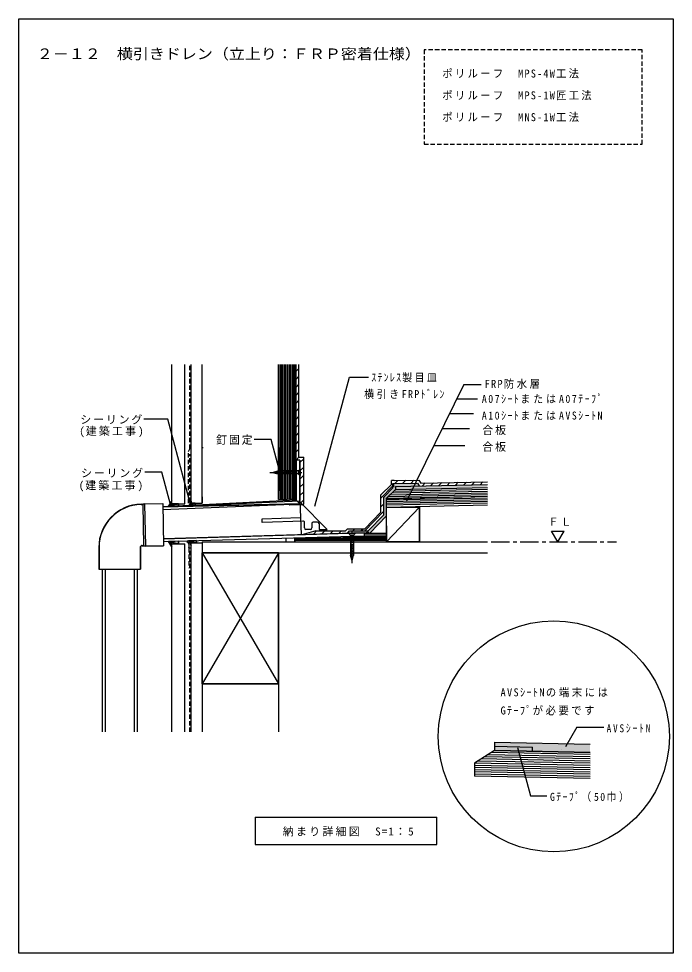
# Model space of a CAD drawing. Units: millimetres, scale not verified. Extents: x -407 to 493, y -580 to 705.
import ezdxf
from ezdxf.enums import TextEntityAlignment as Align

# ---------------------------------------------------------------- set-up
doc = ezdxf.new("R2010")
doc.units = ezdxf.units.MM
doc.header["$LTSCALE"] = 5
doc.linetypes.add('CHAIN1', pattern=[8, 5, -1, 1, -1])
doc.linetypes.add('DASHED1', pattern=[1.8, 1.2, -0.6])
for name, color, linetype in [('0-0_境界寸法', 7, 'Continuous'), ('0-6', 3, 'Continuous'), ('A-0', 4, 'Continuous'), ('A-9', 4, 'Continuous'), ('F-0', 2, 'Continuous')]:
    doc.layers.add(name, color=color, linetype=linetype)
doc.styles.add('ＭＳ ゴシック', font='')
doc.styles.get('ＭＳ ゴシック').set_extended_font_data('MS Gothic')

msp = doc.modelspace()

# ---------------------------------------------------------------- linework, layer by layer
at = {"layer": '0-0_境界寸法'}
for p, q in [((325.321, 0.366), (342.641, 0.366)), ((333.981, -14.634), (325.321, 0.366)), ((333.981, -14.634), (342.641, 0.366))]:
    msp.add_line(p, q, dxfattribs=at)
at = {"layer": '0-0_境界寸法', "color": 2}
for p, q in [((-82.167, -393.205), (167.833, -393.205)), ((-82.167, -393.205), (-82.167, -430.705)), ((167.833, -430.705), (167.833, -393.205)), ((-82.167, -430.705), (167.833, -430.705))]:
    msp.add_line(p, q, dxfattribs=at)
at = {"layer": '0-6'}
msp.add_line((-49.826, 43.844), (-25.878, 44.895), dxfattribs=at)
at = {"layer": '0-6', "color": 7, "linetype": 'CHAIN1'}
msp.add_line((242.487, -14.634), (414.775, -14.634), dxfattribs=at)
at = {"layer": 'A-0', "color": 3}
for p, q in [((-407.167, -580.18), (-407.167, 704.82)), ((-196.814, 37.844), (-196.814, 229.287)), ((-49.814, 43.844), (-49.814, 229.287)), ((-37.815, 44.29), (-37.815, 229.016)), ((-25.814, 70.591), (-25.814, 229.287)), ((-154.814, 47.48), (-154.814, 115.479)), ((-49.814, 115.479), (-49.814, 55.48)), ((-25.814, 50.069), (-25.814, 97.836)), ((98.687, 44.521), (237.275, 48.202)), ((98.687, 33.398), (237.275, 36.2)), ((98.687, 33.398), (143.687, 33.398)), ((98.687, -14.634), (98.687, 33.398)), ((143.687, 33.398), (143.687, -14.634)), ((143.687, 30.379), (143.687, -14.634)), ((98.687, 2.866), (98.687, -14.634)), ((68.4, -6.102), (68.4, -2.102)), ((68.4, -2.634), (98.593, -2.634)), ((98.687, -2.634), (98.687, -14.634)), ((-196.814, -275.806), (-196.814, -17.102)), ((-154.814, -14.634), (237.275, -14.634)), ((-154.814, -14.634), (-154.814, -29.634)), ((143.687, -14.634), (98.687, -14.634)), ((143.687, -14.634), (98.687, -14.634)), ((-154.814, -29.634), (237.275, -29.634)), ((-154.814, -209.634), (-154.814, -29.634)), ((-154.814, -29.634), (-49.814, -29.634)), ((-154.814, -29.634), (-154.814, -209.634)), ((-49.814, -29.634), (-154.814, -29.634)), ((-49.814, -29.634), (-49.814, -209.634)), ((-49.814, -209.634), (-49.814, -29.634)), ((-49.814, -209.634), (-154.814, -209.634)), ((-154.814, -209.634), (-49.814, -209.634))]:
    msp.add_line(p, q, dxfattribs=at)
at = {"layer": 'A-0', "color": 7}
for p, q in [((-178.814, 37.844), (-178.814, 229.287)), ((-37.815, 229.016), (-37.815, 229.287)), ((-154.814, 47.48), (-154.814, 115.479)), ((-154.814, 115.479), (-153.753, 115.479)), ((-49.814, 115.479), (-49.814, 55.48)), ((98.687, 45.401), (110.937, 57.65)), ((110.856, 61.649), (110.937, 57.65)), ((110.937, 57.65), (237.275, 60.204)), ((110.937, 57.65), (237.275, 60.204)), ((-196.814, 42.407), (-201.54, 34.221)), ((-169.814, 41.65), (-173.394, 35.45)), ((-169.814, 41.65), (-169.814, 38.831)), ((-169.814, 38.831), (-164.673, 38.831)), ((-164.673, 38.831), (-164.673, 35.832)), ((98.687, 45.401), (237.275, 48.202)), ((98.687, -14.634), (98.687, 45.401)), ((-187.665, 37.844), (-187.665, 34.845)), ((98.687, 33.398), (237.275, 36.2)), ((98.687, 33.398), (143.687, 33.398)), ((143.687, -14.634), (143.687, 33.398)), ((98.687, 7.448), (98.687, -14.634)), ((-162.673, -12.791), (-162.673, -15.776)), ((-39.506, -14.634), (-39.506, -9.226)), ((-196.814, -21.529), (-201.215, -13.907)), ((-196.814, -17.102), (-178.814, -17.102)), ((-187.265, -13.503), (-187.265, -17.102)), ((-178.814, -275.806), (-178.814, -17.102)), ((-169.814, -19.662), (-173.598, -13.108)), ((-169.814, -15.776), (-154.814, -15.776)), ((-154.814, -15.776), (-154.814, -141.566)), ((98.687, -14.634), (143.687, -14.634)), ((-154.814, -209.634), (-154.814, -275.806)), ((-49.814, -209.634), (-49.814, -275.806))]:
    msp.add_line(p, q, dxfattribs=at)
at = {"layer": 'A-0', "color": 7, "linetype": 'DASHED1'}
for p, q in [((-171.814, 113.464), (-171.814, 229.287)), ((-173.914, 109.827), (-171.814, 113.464)), ((-173.914, 38.516), (-173.914, 109.827)), ((-171.814, 40.464), (-171.814, 106.248)), ((-175.895, -14.662), (-175.907, -14.662)), ((-174.596, -15.412), (-173.161, -17.898)), ((-173.451, -23.011), (-173.451, -50.82)), ((-173.25, -22.261), (-173.161, -22.106)), ((-172.96, -21.356), (-172.96, -18.648)), ((-171.814, -275.806), (-171.814, -22.183))]:
    msp.add_line(p, q, dxfattribs=at)
at = {"layer": 'A-0', "color": 2}
for p, q in [((-169.814, 38.831), (-169.814, 229.287)), ((-21.814, 101.836), (-21.814, 229.287)), ((-21.814, 101.836), (-15.314, 101.836)), ((-15.314, 38.004), (-15.314, 101.836)), ((90.687, 49.984), (105.246, 64.543)), ((109.246, 69.777), (105.246, 69.777)), ((105.246, 64.543), (105.246, 69.777)), ((107.247, 65.577), (140.844, 66.256)), ((140.991, 66.31), (143.607, 62.418)), ((110.856, 61.649), (237.194, 64.203)), ((90.687, 26.441), (90.687, 49.984)), ((94.687, 22.793), (94.687, 47.057)), ((98.687, 17.966), (98.687, 45.401)), ((-34.894, 36.555), (-37.25, 37.186)), ((-16.815, 36.504), (-34.506, 36.504)), ((90.687, 26.441), (68.61, 3.492)), ((94.687, 22.793), (73.21, 0.469)), ((98.687, 21.181), (75.775, -2.634)), ((1.33, 0.566), (-17.954, -4.601)), ((45.099, 3.492), (68.61, 3.492)), ((47.732, 0.469), (73.21, 0.469)), ((-169.814, -275.806), (-169.814, -15.776))]:
    msp.add_line(p, q, dxfattribs=at)
at = {"layer": 'A-0'}
for p, q in [((-47.814, 44.012), (-47.814, 229.287)), ((-45.814, 44.012), (-45.814, 229.287)), ((-43.814, 44.012), (-43.814, 229.287)), ((-41.814, 44.29), (-41.814, 229.287)), ((-39.814, 44.342), (-39.814, 229.287)), ((-35.814, 229.287), (-35.814, 44.29)), ((-33.814, 229.287), (-33.814, 44.569)), ((-31.814, 229.287), (-31.814, 44.619)), ((-29.814, 229.287), (-29.814, 44.729)), ((-27.814, 229.287), (-27.814, 44.84)), ((-0.013, 34.529), (47.545, 212.018)), ((47.545, 212.018), (73.755, 212.018)), ((-202.266, 154.234), (-235.344, 154.234)), ((-170.815, 36.858), (-202.266, 154.234)), ((-59.943, 126.269), (-83.42, 126.269)), ((-48.051, 81.89), (-59.943, 126.269)), ((-25.814, 42.733), (-25.814, 97.836)), ((-210.276, 81.237), (-233.753, 81.237)), ((-198.384, 36.858), (-210.276, 81.237)), ((-58.384, 80.982), (-50.734, 83.033)), ((-58.384, 80.982), (-50.734, 78.932)), ((-55.242, 80.14), (-55.561, 81.739)), ((-53.194, 79.592), (-53.72, 82.232)), ((-51.146, 79.043), (-51.88, 82.725)), ((-22.734, 83.033), (-50.734, 83.033)), ((-22.734, 78.932), (-50.734, 78.932)), ((-49.184, 78.932), (-50.002, 83.033)), ((-47.245, 78.932), (-48.063, 83.033)), ((-45.306, 78.932), (-46.124, 83.033)), ((-43.368, 78.932), (-44.185, 83.033)), ((-41.429, 78.932), (-42.247, 83.033)), ((-39.49, 78.932), (-40.308, 83.033)), ((-37.551, 78.932), (-38.369, 83.033)), ((-35.612, 78.932), (-36.43, 83.033)), ((-33.673, 78.932), (-34.491, 83.033)), ((-32.143, 80.982), (-32.552, 83.033)), ((-22.734, 83.033), (-20.685, 85.082)), ((-22.734, 83.033), (-22.734, 78.932)), ((-22.734, 78.932), (-20.685, 76.882)), ((-20.384, 85.082), (-20.685, 85.082)), ((-20.685, 76.882), (-20.685, 85.082)), ((-20.384, 85.082), (-20.384, 76.882)), ((-20.384, 76.882), (-20.685, 76.882)), ((103.587, 50.3), (237.275, 53.003)), ((106.037, 52.75), (237.275, 55.403)), ((108.487, 55.2), (237.275, 57.803)), ((-208.942, 33.897), (-20.685, 42.122)), ((-27.35, 41.831), (-25.814, 41.897)), ((-25.814, 41.897), (-25.814, 42.733)), ((-20.323, 40.015), (17.09, 2.603)), ((237.275, 45.802), (98.687, 43)), ((237.275, 43.401), (98.687, 40.599)), ((237.275, 41.001), (98.687, 38.199)), ((237.275, 38.6), (98.687, 35.799)), ((101.138, 47.851), (237.275, 50.602)), ((-238.736, 37.331), (-236.518, 37.376)), ((-238.728, 36.931), (-236.467, 36.977)), ((-233.978, 37.577), (-236.467, 36.977)), ((-234.03, 37.976), (-209.035, 38.483)), ((-234.03, 37.976), (-232.851, -20.261)), ((-233.978, 37.577), (-209.027, 38.083)), ((-209.035, 38.483), (-207.856, -19.755)), ((-208.861, 29.897), (-20.506, 37.898)), ((143.687, 33.398), (98.687, -14.634)), ((-72.61, 17.068), (-20.323, 19.068)), ((-72.61, 12.068), (-72.61, 17.068)), ((-16.18, 14.068), (-72.61, 12.068)), ((-14.18, 4.602), (-14.18, 12.068)), ((-6.18, 2.603), (-12.18, 2.603)), ((-4.18, 10.648), (-4.18, 10.629)), ((-4.18, 10.629), (-4.18, 4.602)), ((3.82, 12.648), (-2.18, 12.648)), ((5.82, 10.648), (5.82, 2.603)), ((5.82, 2.603), (17.09, 2.603)), ((-208.051, -10.102), (47.129, -2.718)), ((-27.506, -8.963), (98.581, -8.963)), ((98.687, -10.963), (-27.506, -10.963)), ((98.687, -12.799), (-27.506, -12.799)), ((38.673, -6.963), (98.474, -6.963)), ((47.129, -2.715), (47.129, -3.015)), ((55.329, -3.015), (47.129, -3.015)), ((49.179, -5.065), (47.129, -3.015)), ((49.179, -5.065), (53.279, -5.065)), ((49.179, -5.065), (49.179, -33.064)), ((53.279, -5.065), (55.329, -3.015)), ((53.279, -5.065), (53.279, -33.064)), ((55.329, -2.715), (55.329, -3.015)), ((55.521, -2.475), (68.4, -2.102)), ((68.4, -4.799), (98.533, -4.799)), ((-296.632, -22.157), (-296.632, -51.863)), ((-240.281, -22.298), (-240.281, -51.863)), ((-239.881, -22.299), (-239.881, -51.863)), ((-237.44, -19.404), (-235.326, -19.362)), ((-237.432, -19.804), (-235.361, -19.762)), ((-235.361, -19.762), (-232.851, -20.261)), ((-235.326, -19.362), (-232.815, -19.861)), ((-232.851, -20.261), (-207.856, -19.755)), ((-232.815, -19.861), (-207.864, -19.356)), ((51.229, -14.474), (49.179, -14.882)), ((53.279, -16.004), (49.179, -16.821)), ((53.279, -17.942), (49.179, -18.76)), ((53.279, -19.881), (49.179, -20.699)), ((53.279, -21.82), (49.179, -22.638)), ((53.279, -23.759), (49.179, -24.577)), ((53.279, -25.698), (49.179, -26.516)), ((-49.814, -29.634), (-154.814, -209.634)), ((-154.814, -29.634), (-49.814, -209.634)), ((53.279, -27.637), (49.179, -28.455)), ((53.279, -29.576), (49.179, -30.394)), ((53.279, -31.514), (49.179, -32.332)), ((51.229, -40.715), (49.179, -33.064)), ((53.169, -33.476), (49.486, -34.21)), ((52.62, -35.524), (49.979, -36.05)), ((52.071, -37.572), (50.472, -37.891)), ((51.229, -40.715), (53.279, -33.064)), ((-292.456, -51.863), (-292.456, -275.806)), ((-288.457, -51.863), (-288.457, -275.806)), ((-248.457, -51.863), (-248.457, -275.806)), ((-244.457, -51.863), (-244.457, -275.806))]:
    msp.add_line(p, q, dxfattribs=at)
at = {"layer": 'A-0', "linetype": 'CHAIN1'}
for p, q in [((-61.98, 80.982), (-17.906, 80.982)), ((51.229, -43.715), (51.229, 0.359))]:
    msp.add_line(p, q, dxfattribs=at)
at = {"layer": 'A-0', "color": 7}
for points in [[(-154.814, 47.48), (-154.814, 38.831), (-154.814, 229.287)], [(-27.506, -14.634), (-27.506, -8.879), (-27.506, -14.634)]]:
    msp.add_lwpolyline(points, dxfattribs=at)
at = {"layer": 'A-0', "color": 2}
for points in [[(109.246, 69.777), (143.021, 70.46), (145.746, 66.406), (237.194, 68.255)], [(1.33, 0.566), (42.173, 0.566), (45.099, 3.492)]]:
    msp.add_lwpolyline(points, dxfattribs=at)
at = {"layer": 'A-0'}
for points in [[(-234.03, 37.976), (-236.518, 37.376), (-235.361, -19.762)], [(47.129, -2.715), (55.329, -2.715), (55.521, -2.475)], [(-297.032, -22.157), (-297.032, -51.863), (-239.881, -51.863)]]:
    msp.add_lwpolyline(points, dxfattribs=at)
for centre, radius, start, end in [((-237.532, -22.157), 59.5, 91.16, 180), ((-237.532, -22.157), 59.1, 91.16008, 180), ((-16.18, 12.068), 2, 0, 94.05966), ((-12.18, 4.602), 2, 180, 270), ((-6.18, 4.602), 2, 270, 0), ((-2.18, 10.648), 2, 91.42625, 180.52075), ((-2.18, 10.648), 2, 90, 91.42625), ((3.82, 10.648), 2, 0, 90), ((-237.381, -22.304), 2.9, 91.16042, 179.88776), ((-237.381, -22.304), 2.5, 91.15977, 179.89917)]:
    msp.add_arc(centre, radius, start, end, dxfattribs=at)
at = {"layer": 'A-0', "color": 2}
for centre, start, end in [((-34.506, 38.004), 254.99998, 270), ((-16.815, 38.004), 270, 0)]:
    msp.add_arc(centre, 1.5, start, end, dxfattribs=at)
at = {"layer": 'A-0', "color": 7, "linetype": 'DASHED1'}
for centre, start, end in [((-175.895, -16.162), 30, 90), ((-171.951, -23.011), 149.99998, 179.99998), ((-174.46, -18.648), 0, 29.99998), ((-174.46, -21.356), 330, 0)]:
    msp.add_arc(centre, 1.5, start, end, dxfattribs=at)
at = {"layer": 'A-0', "color": 9}
for points in [[(143.607, 62.418), (140.991, 66.31), (109.247, 65.648)], [(143.607, 62.418), (109.247, 65.648), (109.247, 61.616)], [(94.687, 47.057), (98.687, 45.401), (110.937, 57.65)], [(110.856, 61.649), (143.607, 62.418), (109.247, 61.616)], [(98.687, 44.521), (94.687, 47.057), (94.687, 22.793)], [(94.687, 47.057), (98.687, 44.521), (98.687, 45.401)], [(94.687, 22.793), (98.188, 20.662), (98.687, 44.521), (98.687, 21.181)], [(94.687, 22.793), (73.21, 0.469), (98.188, 20.662)], [(73.21, 0.469), (75.775, -2.634), (98.188, 20.662)], [(44.469, -2.795), (47.129, -2.715), (47.732, 0.469)], [(47.732, 0.469), (47.129, -2.715), (68.4, -2.102)], [(68.4, -2.102), (73.21, 0.469), (47.732, 0.469)], [(68.4, -2.102), (75.775, -2.634), (73.21, 0.469)], [(68.4, -2.102), (68.4, -2.634), (75.775, -2.634)]]:
    msp.add_solid(points, dxfattribs=at)
at = {"layer": 'A-0', "color": 7}
msp.add_solid([(110.937, 61.701), (110.937, 57.65), (237.194, 64.203), (237.275, 60.204)], dxfattribs=at)
at = {"layer": 'A-9'}
for p, q in [((-25.616, 220.077), (-21.814, 223.879)), ((-25.814, 209.405), (-21.815, 213.405)), ((-25.814, 198.405), (-21.815, 202.405)), ((204.799, 201.701), (125.672, 40.776)), ((204.799, 201.701), (228.781, 201.701)), ((-25.814, 187.405), (-21.815, 191.405)), ((-25.814, 176.405), (-21.815, 180.405)), ((223.519, 181.701), (194.965, 181.701)), ((-25.814, 165.405), (-21.815, 169.405)), ((-25.814, 154.405), (-21.815, 158.405)), ((-25.814, 154.405), (-21.815, 158.405)), ((218.063, 161.701), (185.131, 161.701)), ((-25.817, 148.646), (-25.814, 148.648)), ((-25.814, 143.091), (-21.815, 147.091)), ((-25.814, 131.777), (-21.815, 135.777)), ((212.442, 140.725), (174.817, 140.725)), ((-25.814, 120.463), (-21.815, 124.463)), ((-25.814, 120.463), (-21.815, 124.463)), ((206.171, 117.32), (163.308, 117.32)), ((-25.814, 109.15), (-21.815, 113.15)), ((-25.814, 109.15), (-21.815, 113.15)), ((-25.814, 97.836), (-21.815, 101.836)), ((-25.814, 97.836), (-25.814, 42.733)), ((-20.506, 97.836), (-25.814, 97.836)), ((-20.506, 94.468), (-15.314, 99.66)), ((-20.506, 97.836), (-20.506, 42.836)), ((-20.506, 37.898), (-20.506, 96.644)), ((-20.508, 88.71), (-20.506, 88.712)), ((-20.506, 83.154), (-15.314, 88.347)), ((-20.506, 71.84), (-15.314, 77.033)), ((-20.506, 60.527), (-15.314, 65.719)), ((110.039, 65.648), (114.107, 69.876)), ((120.906, 66.012), (124.906, 70.169)), ((132.295, 66.31), (136.217, 70.386)), ((147.91, 62.418), (151.832, 66.494)), ((159.222, 62.635), (163.145, 66.711)), ((170.533, 62.852), (174.456, 66.928)), ((181.845, 63.069), (185.768, 67.145)), ((193.156, 63.286), (197.079, 67.363)), ((204.469, 63.504), (208.391, 67.58)), ((215.78, 63.721), (219.702, 67.797)), ((227.092, 63.938), (231.014, 68.014)), ((-20.506, 49.213), (-15.314, 54.405)), ((-25.814, 42.733), (-208.942, 33.897)), ((-25.814, 42.733), (-20.506, 37.898)), ((-20.685, 42.122), (-18.716, -4.239)), ((-20.506, 37.899), (-15.314, 43.092)), ((-208.942, 33.897), (-20.506, 37.898)), ((-20.506, 37.898), (-208.942, 33.897)), ((-208.942, 33.897), (-208.861, 29.897)), ((-208.861, 29.897), (-20.506, 37.898)), ((94.303, 27.315), (68.348, 0.335)), ((90.687, 33.529), (94.687, 37.686)), ((-1.523, -3.531), (2.478, 0.469)), ((9.792, -3.531), (13.791, 0.469)), ((21.105, -3.531), (25.105, 0.469)), ((21.105, -3.531), (25.105, 0.469)), ((32.818, -3.132), (36.419, 0.469)), ((32.818, -3.132), (36.419, 0.469)), ((52.119, 0.469), (55.046, 3.395)), ((63.433, 0.469), (66.36, 3.395)), ((68.4, -2.102), (-208.051, -10.102)), ((-208.051, -10.102), (-207.97, -14.103)), ((-207.97, -14.103), (68.4, -6.102)), ((68.4, -6.102), (68.4, -2.102)), ((360.26, -269.35), (344.735, -296.24)), ((360.26, -269.35), (397.363, -269.35)), ((378.404, -309.974), (237.834, -307.132)), ((378.404, -306.973), (242.423, -304.225)), ((278.642, -297.165), (296.449, -363.622)), ((378.404, -318.975), (224.066, -315.855)), ((378.404, -315.975), (228.656, -312.947)), ((378.404, -312.974), (233.245, -310.04)), ((378.404, -324.976), (219.477, -321.763)), ((378.404, -327.977), (219.477, -324.764)), ((378.404, -330.977), (219.477, -327.765)), ((378.404, -333.978), (219.477, -330.765)), ((378.404, -336.979), (219.477, -333.766)), ((296.449, -363.622), (318.772, -363.622))]:
    msp.add_line(p, q, dxfattribs=at)
at = {"layer": 'A-9', "color": 2}
for p, q in [((107.247, 59.616), (107.247, 65.577)), ((90.687, 45.54), (107.247, 62.746)), ((107.247, 59.616), (94.687, 47.057)), ((44.469, -2.795), (47.732, 0.469)), ((247.012, -289.775), (378.508, -292.518))]:
    msp.add_line(p, q, dxfattribs=at)
at = {"layer": 'A-9', "color": 5}
for p, q in [((-196.814, 42.407), (-201.52, 34.255)), ((-196.814, 37.844), (-196.814, 42.407)), ((-169.814, 41.65), (-173.298, 35.617)), ((-169.814, 38.831), (-169.814, 41.65)), ((-164.673, 38.831), (-169.814, 38.831)), ((-164.673, 36.033), (-164.673, 38.831)), ((-201.52, 34.255), (-187.665, 34.924)), ((-187.665, 37.844), (-196.814, 37.844)), ((-187.665, 34.924), (-187.665, 37.844)), ((-173.298, 35.617), (-164.673, 36.033)), ((-162.673, -12.791), (-173.598, -13.108)), ((-162.673, -15.776), (-162.673, -12.791)), ((-187.265, -13.503), (-201.215, -13.907)), ((-201.215, -13.907), (-196.814, -21.529)), ((-196.814, -17.102), (-187.265, -17.102)), ((-196.814, -21.529), (-196.814, -17.102)), ((-187.265, -17.102), (-187.265, -13.503)), ((-173.598, -13.108), (-169.814, -19.662)), ((-169.814, -15.776), (-162.673, -15.776)), ((-169.814, -19.662), (-169.814, -15.776))]:
    msp.add_line(p, q, dxfattribs=at)
at = {"layer": 'A-9', "color": 7}
for p, q in [((-169.814, 38.831), (-154.814, 38.831)), ((-196.814, 37.844), (-178.814, 37.844)), ((247.012, -301.317), (378.404, -303.973))]:
    msp.add_line(p, q, dxfattribs=at)
at = {"layer": 'A-9', "color": 3}
for p, q in [((247.012, -289.775), (247.012, -301.317)), ((247.012, -295.546), (299.041, -296.614)), ((247.012, -301.317), (219.477, -318.763)), ((378.404, -303.973), (247.012, -301.317)), ((299.041, -302.369), (299.041, -296.614)), ((338.726, -299.917), (338.723, -299.917)), ((378.404, -321.975), (219.477, -318.763)), ((219.477, -318.763), (219.477, -336.766)), ((378.404, -339.979), (219.477, -336.766))]:
    msp.add_line(p, q, dxfattribs=at)
at = {"layer": 'A-9', "color": 7, "linetype": 'DASHED1'}
msp.add_lwpolyline([(150.171, 532.171), (450.171, 532.171), (450.171, 662.171), (150.171, 662.171)], close=True, dxfattribs=at)
at = {"layer": 'A-9', "color": 5}
for points in [[(-173.298, 35.617), (-169.814, 38.831), (-173.298, 35.617)], [(-173.298, 35.617), (-164.673, 38.831), (-173.298, 35.617)], [(-201.52, 34.255), (-196.814, 37.844), (-201.52, 34.255)], [(-201.52, 34.255), (-187.665, 37.844), (-201.52, 34.255)], [(-201.215, -13.907), (-187.265, -17.102), (-201.215, -13.907)], [(-201.215, -13.907), (-196.814, -17.102), (-201.215, -13.907)], [(-173.598, -13.108), (-162.673, -15.776), (-173.598, -13.108)], [(-173.598, -13.108), (-169.814, -15.776), (-173.598, -13.108)]]:
    msp.add_lwpolyline(points, dxfattribs=at)
at = {"layer": 'A-9', "color": 7}
msp.add_circle((328.569, -281.99), 158.804, dxfattribs=at)
at = {"layer": 'A-9', "color": 9}
for points in [[(107.247, 65.577), (107.247, 59.616), (109.247, 65.617), (109.247, 61.616)], [(110.937, 57.65), (109.247, 61.616), (94.687, 47.057)], [(110.937, 57.65), (110.937, 61.651), (109.247, 61.616)], [(247.012, -295.546), (247.012, -301.317), (299.041, -296.614), (299.041, -302.369)]]:
    msp.add_solid(points, dxfattribs=at)
at = {"layer": 'A-9', "color": 7}
for points in [[(247.012, -289.775), (247.012, -295.546), (299.041, -296.614)], [(299.041, -296.614), (378.508, -292.518), (247.012, -289.775)], [(299.041, -296.614), (378.404, -303.973), (378.508, -292.518)], [(299.041, -296.614), (299.041, -302.369), (378.404, -303.973)]]:
    msp.add_solid(points, dxfattribs=at)
at = {"layer": 'F-0'}
for p, q in [((-407.167, 704.82), (492.833, 704.82)), ((492.833, 704.82), (492.833, -580.18)), ((492.833, -580.18), (-407.167, -580.18))]:
    msp.add_line(p, q, dxfattribs=at)

# ---------------------------------------------------------------- texts
at = {"layer": '0-0_境界寸法', "style": 'ＭＳ ゴシック', "width": 1.1}
msp.add_text('２－１２\u3000横引きドレン（立上り：ＦＲＰ密着仕様）', height=14.66, dxfattribs=at).set_placement((-382.167, 644.82), align=Align.BOTTOM_LEFT)
at = {"layer": '0-0_境界寸法', "char_height": 11, "attachment_point": 7, "style": 'ＭＳ ゴシック'}
for s, insert in [('\\T1.17;ＦＬ', (320.444, 7.601)), ('\\T1.21;納まり詳細図\u3000S=1：5', (-44.042, -419.455))]:
    msp.add_mtext(s, dxfattribs=dict(at, insert=insert))
at = {"layer": 'A-0', "color": 7, "char_height": 11, "attachment_point": 7, "style": 'ＭＳ ゴシック'}
for s, insert in [('\\T1.26;\\W0.9;ｽﾃﾝﾚｽ製目皿', (77.654, 204.761)), ('\\T1.28;\\W0.9;横引きFRPﾄﾞﾚﾝ', (67.726, 181.822)), ('\\T1.17;釘固定', (-135.756, 118.978))]:
    msp.add_mtext(s, dxfattribs=dict(at, insert=insert))
at = {"layer": 'A-9', "color": 7, "char_height": 11, "attachment_point": 7, "style": 'ＭＳ ゴシック'}
for s, insert in [('\\T1.22;\\W0.95;ポリルーフ\u3000MPS-4W工法', (175.168, 622.651)), ('\\T1.22;\\W0.95;ポリルーフ\u3000MPS-1W匠工法', (175.168, 592.651)), ('\\T1.22;\\W0.95;ポリルーフ\u3000MNS-1W工法', (175.168, 562.651)), ('\\T1.24;\\W0.95;FRP防水層', (233.404, 195.945)), ('\\T1.31;\\W0.9;A07ｼｰﾄまたはA07ﾃｰﾌﾟ', (229.595, 175.902)), ('\\T1.17;シーリング', (-322.468, 147.043)), ('\\T1.31;\\W0.9;A10ｼｰﾄまたはAVSｼｰﾄN', (229.595, 152.97)), ('\\T1.2;(建築工事)', (-323.882, 129.371)), ('\\T1.17;合板', (230.286, 132.359)), ('\\T1.17;合板', (230.286, 109.427)), ('\\T1.17;シーリング', (-321.408, 73.526)), ('\\T1.2;(建築工事)', (-324.589, 54.793)), ('\\T1.25;\\W0.95;AVSｼｰﾄNの端末には', (255.314, -228.128)), ('\\T1.24;\\W0.95;Gﾃｰﾌﾟが必要です', (255.314, -253.128)), ('\\T1.39;\\W0.85;AVSｼｰﾄN', (401.156, -276.797)), ('\\T1.28;\\W0.9;Gﾃｰﾌﾟ（50巾）', (323.276, -372.035))]:
    msp.add_mtext(s, dxfattribs=dict(at, insert=insert))

doc.saveas('drawing.dxf')
